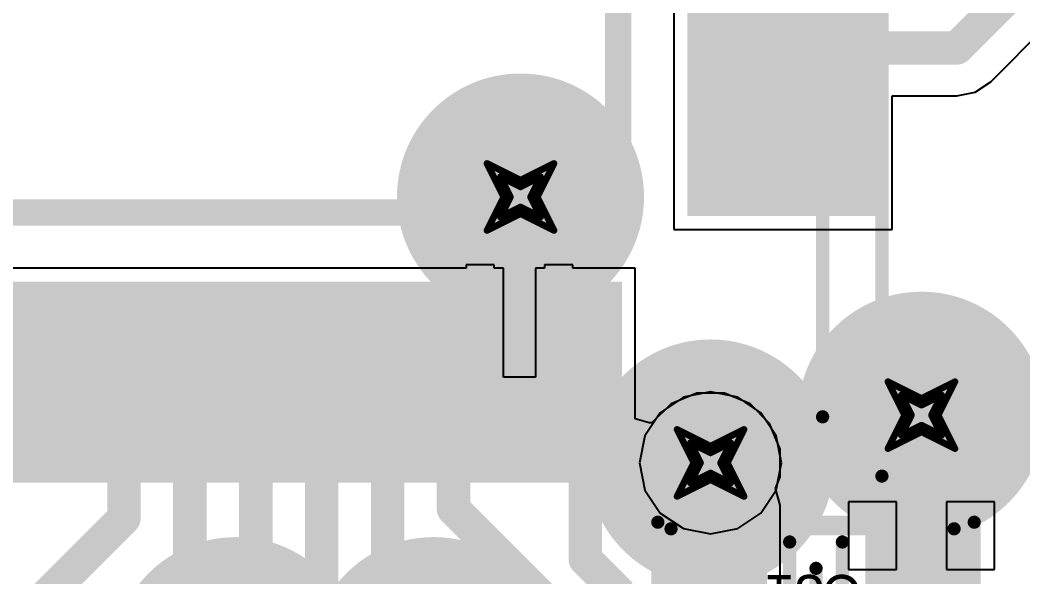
# Model space of a CAD drawing. Header units: millimetres. Extents: x -0.2 to 11.1, y -5.4 to 4.7.
# Drawn here: x 1.9158 to 2.2153, y 1.2376 to 1.404 of the extents above; entities that cross this region are included whole.
import ezdxf

# ---------------------------------------------------------------- set-up
doc = ezdxf.new("R2010")
doc.units = ezdxf.units.MM
doc.header["$MEASUREMENT"] = 0
for name, color, linetype in [('BottomLayer', 5, 'Continuous'), ('DrillDrawing', 1, 'Continuous'), ('InternalPlane1', 76, 'Continuous'), ('InternalPlane2', 16, 'Continuous'), ('Mechanical1', 6, 'Continuous'), ('Mechanical3', 76, 'Continuous'), ('Mechanical5', 56, 'Continuous'), ('TopLayer', 1, 'Continuous'), ('TopOverlay', 2, 'Continuous'), ('TopPaste', 8, 'Continuous'), ('TopSolder', 216, 'Continuous'), ('ViaHoleLayer', 16, 'Continuous')]:
    doc.layers.add(name, color=color, linetype=linetype)

# ---------------------------------------------------------------- blocks, each defined once
blk = doc.blocks.new('LQFP_48_10')
at = {"layer": 'TopLayer'}
for points in [[(0.0748031, 0.14370085), (0.0629921, 0.14370085), (0.0629921, 0.19094495), (0.0748031, 0.19094495)], [(0.0944882, 0.14370085), (0.0826772, 0.14370085), (0.0826772, 0.19094495), (0.0944882, 0.19094495)], [(0.1141732, 0.14370085), (0.1023622, 0.14370085), (0.1023622, 0.19094495), (0.1141732, 0.19094495)], [(0.14370085, 0.1023622), (0.14370085, 0.1141732), (0.19094495, 0.1141732), (0.19094495, 0.1023622)], [(0.14370085, 0.0826772), (0.14370085, 0.0944882), (0.19094495, 0.0944882), (0.19094495, 0.0826772)], [(0.14370085, 0.0629922), (0.14370085, 0.0748032), (0.19094495, 0.0748032), (0.19094495, 0.0629922)], [(0.14370085, 0.04330709999999999), (0.14370085, 0.0551181), (0.19094495, 0.0551181), (0.19094495, 0.04330710000000001)], [(0.14370085, 0.02362209999999999), (0.14370085, 0.0354331), (0.19094495, 0.03543310000000001), (0.19094495, 0.02362210000000001)], [(0.14370085, 0.003936999999999996), (0.14370085, 0.01574799999999999), (0.19094495, 0.01574800000000001), (0.19094495, 0.003937000000000005)], [(0.14370085, -0.01574800000000001), (0.14370085, -0.003937000000000005), (0.19094495, -0.003936999999999996), (0.19094495, -0.01574799999999999)], [(0.14370085, -0.03543300000000001), (0.14370085, -0.023622), (0.19094495, -0.02362199999999999), (0.19094495, -0.03543299999999999)], [(0.14370085, -0.0551181), (0.14370085, -0.04330710000000001), (0.19094495, -0.04330709999999999), (0.19094495, -0.0551181)]]:
    blk.add_hatch(color=1, dxfattribs=at).paths.add_polyline_path(points)
at = {"layer": 'TopPaste'}
for points in [[(0.0798031, 0.13870085), (0.0579921, 0.13870085), (0.0579921, 0.19594495), (0.0798031, 0.19594495)], [(0.0994882, 0.13870085), (0.0776772, 0.13870085), (0.0776772, 0.19594495), (0.0994882, 0.19594495)], [(0.1191732, 0.13870085), (0.0973622, 0.13870085), (0.0973622, 0.19594495), (0.1191732, 0.19594495)], [(0.13870085, 0.0973622), (0.13870085, 0.1191732), (0.19594495, 0.1191732), (0.19594495, 0.0973622)], [(0.13870085, 0.0776772), (0.13870085, 0.0994882), (0.19594495, 0.0994882), (0.19594495, 0.0776772)], [(0.13870085, 0.0579922), (0.13870085, 0.0798032), (0.19594495, 0.0798032), (0.19594495, 0.0579922)], [(0.13870085, 0.0383071), (0.13870085, 0.0601181), (0.19594495, 0.0601181), (0.19594495, 0.0383071)], [(0.13870085, 0.0186221), (0.13870085, 0.04043309999999999), (0.19594495, 0.04043310000000001), (0.19594495, 0.01862210000000001)], [(0.13870085, -0.001063000000000006), (0.13870085, 0.020748), (0.19594495, 0.02074800000000001), (0.19594495, -0.001062999999999994)], [(0.13870085, -0.02074800000000001), (0.13870085, 0.001062999999999994), (0.19594495, 0.001063000000000006), (0.19594495, -0.020748)], [(0.13870085, -0.040433), (0.13870085, -0.01862200000000001), (0.19594495, -0.01862199999999999), (0.19594495, -0.040433)], [(0.13870085, -0.0601181), (0.13870085, -0.0383071), (0.19594495, -0.0383071), (0.19594495, -0.0601181)], [(0.13870085, -0.0798031), (0.13870085, -0.0579921), (0.19594495, -0.0579921), (0.19594495, -0.0798031)]]:
    blk.add_hatch(color=8, dxfattribs=at).paths.add_polyline_path(points)
at = {"layer": 'TopSolder'}
for points in [[(0.0767716, 0.14173235), (0.0610236, 0.14173235), (0.0610236, 0.19291345), (0.0767716, 0.19291345)], [(0.0964567, 0.14173235), (0.0807087, 0.14173235), (0.0807087, 0.19291345), (0.0964567, 0.19291345)], [(0.1161417, 0.14173235), (0.1003937, 0.14173235), (0.1003937, 0.19291345), (0.1161417, 0.19291345)], [(0.14173235, 0.1003937), (0.14173235, 0.1161417), (0.19291345, 0.1161417), (0.19291345, 0.1003937)], [(0.14173235, 0.0807087), (0.14173235, 0.0964567), (0.19291345, 0.0964567), (0.19291345, 0.0807087)], [(0.14173235, 0.0610237), (0.14173235, 0.0767717), (0.19291345, 0.0767717), (0.19291345, 0.0610237)], [(0.14173235, 0.0413386), (0.14173235, 0.0570866), (0.19291345, 0.0570866), (0.19291345, 0.0413386)], [(0.14173235, 0.0216536), (0.14173235, 0.03740159999999999), (0.19291345, 0.03740160000000001), (0.19291345, 0.02165360000000001)], [(0.14173235, 0.001968499999999995), (0.14173235, 0.01771649999999999), (0.19291345, 0.01771650000000001), (0.19291345, 0.001968500000000005)], [(0.14173235, -0.01771650000000001), (0.14173235, -0.001968500000000005), (0.19291345, -0.001968499999999995), (0.19291345, -0.01771649999999999)], [(0.14173235, -0.0374015), (0.14173235, -0.02165350000000001), (0.19291345, -0.0216535), (0.19291345, -0.0374015)], [(0.14173235, -0.0570866), (0.14173235, -0.0413386), (0.19291345, -0.0413386), (0.19291345, -0.0570866)]]:
    blk.add_hatch(color=216, dxfattribs=at).paths.add_polyline_path(points)
at = {"layer": 'Mechanical1', "const_width": 0.003937}
for points in [[(0.1791339, 0.1791339), (-0.1751969, 0.1791339)], [(0.1791339, -0.1751969), (0.1791339, 0.1791339)]]:
    blk.add_lwpolyline(points, dxfattribs=at)
at = {"layer": 'Mechanical1', "const_width": 0.0019685}
blk.add_lwpolyline([(0.1781497, 0.1791339, 1), (0.1801181, 0.1791339, 1)], format="xyb", close=True, dxfattribs=at)
blk.add_lwpolyline([(0.1781497, 0.1791339, 1), (0.1801181, 0.1791339, 1)], format="xyb", close=True, dxfattribs=at)
at = {"layer": 'Mechanical3', "const_width": 0.003937}
for points in [[(0.1968504, 0.1968504), (-0.1968504, 0.1968504)], [(0.1968504, -0.1968504), (0.1968504, 0.1968504)]]:
    blk.add_lwpolyline(points, dxfattribs=at)
at = {"layer": 'Mechanical3', "const_width": 0.0019685}
blk.add_lwpolyline([(0.1958662, 0.1968504, 1), (0.1978346, 0.1968504, 1)], format="xyb", close=True, dxfattribs=at)
blk.add_lwpolyline([(0.1958662, 0.1968504, 1), (0.1978346, 0.1968504, 1)], format="xyb", close=True, dxfattribs=at)
at = {"layer": 'Mechanical5', "const_width": 0.003937}
for points in [[(0.1968504, 0.1968504), (-0.1968504, 0.1968504)], [(0.1968504, -0.1968504), (0.1968504, 0.1968504)]]:
    blk.add_lwpolyline(points, dxfattribs=at)
at = {"layer": 'Mechanical5', "const_width": 0.0019685}
blk.add_lwpolyline([(0.1958662, 0.1968504, 1), (0.1978346, 0.1968504, 1)], format="xyb", close=True, dxfattribs=at)
blk.add_lwpolyline([(0.1958662, 0.1968504, 1), (0.1978346, 0.1968504, 1)], format="xyb", close=True, dxfattribs=at)
at = {"layer": 'TopOverlay', "const_width": 0.007874}
for points in [[(0.1181102, 0.1181102), (-0.1181102, 0.1181102)], [(0.1181102, -0.1181102), (0.1181102, 0.1181102)]]:
    blk.add_lwpolyline(points, dxfattribs=at)
at = {"layer": 'TopOverlay', "const_width": 0.003937}
blk.add_lwpolyline([(0.1161417, 0.1181102, 1), (0.1200787, 0.1181102, 1)], format="xyb", close=True, dxfattribs=at)
blk.add_lwpolyline([(0.1161417, 0.1181102, 1), (0.1200787, 0.1181102, 1)], format="xyb", close=True, dxfattribs=at)
blk = doc.blocks.new('C0603_CER_97')
at = {"layer": 'TopLayer'}
for points in [[(-0.0196889, -0.01771655), (-0.0433109, -0.01771655), (-0.0433109, 0.01771655), (-0.0196889, 0.01771655)], [(0.0196891, 0.01771655), (0.0433111, 0.01771655), (0.0433111, -0.01771655), (0.0196891, -0.01771655)]]:
    blk.add_hatch(color=1, dxfattribs=at).paths.add_polyline_path(points)
at = {"layer": 'TopPaste'}
for points in [[(-0.0146889, -0.02271655), (-0.0483109, -0.02271655), (-0.0483109, 0.02271655), (-0.0146889, 0.02271655)], [(0.0146891, 0.02271655), (0.0483111, 0.02271655), (0.0483111, -0.02271655), (0.0146891, -0.02271655)]]:
    blk.add_hatch(color=8, dxfattribs=at).paths.add_polyline_path(points)
at = {"layer": 'TopSolder'}
for points in [[(-0.0177204, -0.01968505), (-0.0452794, -0.01968505), (-0.0452794, 0.01968505), (-0.0177204, 0.01968505)], [(0.0177206, 0.01968505), (0.0452796, 0.01968505), (0.0452796, -0.01968505), (0.0177206, -0.01968505)]]:
    blk.add_hatch(color=216, dxfattribs=at).paths.add_polyline_path(points)
at = {"layer": 'Mechanical1', "const_width": 0.003937}
for points in [[(0.0433071, 0.0188754), (-0.0412416, 0.0188754)], [(-0.0412416, 0.0188754), (-0.0412416, -0.019685)], [(0.0433071, 0.0188754), (0.0433071, -0.019685)], [(0.0433071, -0.019685), (-0.0412416, -0.019685)]]:
    blk.add_lwpolyline(points, dxfattribs=at)
at = {"layer": 'Mechanical1', "const_width": 0.0019685}
for points in [[(-0.0422258, 0.0188754, 1), (-0.0402574, 0.0188754, 1)], [(-0.0422258, 0.0188754, 1), (-0.0402574, 0.0188754, 1)], [(0.0423229, 0.0188754, 1), (0.0442913, 0.0188754, 1)], [(0.0423229, 0.0188754, 1), (0.0442913, 0.0188754, 1)], [(-0.0422258, -0.019685, 1), (-0.0402574, -0.019685, 1)], [(-0.0422258, -0.019685, 1), (-0.0402574, -0.019685, 1)], [(0.0423229, -0.019685, 1), (0.0442913, -0.019685, 1)], [(0.0423229, -0.019685, 1), (0.0442913, -0.019685, 1)]]:
    blk.add_lwpolyline(points, format="xyb", close=True, dxfattribs=at)
at = {"layer": 'Mechanical3', "const_width": 0.003937}
for points in [[(-0.0472441, 0.0216535), (-0.0472441, -0.0216535)], [(0.0472441, 0.0216535), (-0.0472441, 0.0216535)], [(0.0472441, 0.0216535), (0.0472441, -0.0216535)], [(0, 0.007874), (0, -0.007874)], [(0.007874, 0), (-0.007874, 0)], [(0.0472441, -0.0216535), (-0.0472441, -0.0216535)]]:
    blk.add_lwpolyline(points, dxfattribs=at)
at = {"layer": 'Mechanical3', "const_width": 0.0019685}
for points in [[(-0.0482283, 0.0216535, 1), (-0.0462599, 0.0216535, 1)], [(-0.0482283, 0.0216535, 1), (-0.0462599, 0.0216535, 1)], [(0.0462599, 0.0216535, 1), (0.0482283, 0.0216535, 1)], [(0.0462599, 0.0216535, 1), (0.0482283, 0.0216535, 1)], [(-0.0009842, 0.007874, 1), (0.0009842, 0.007874, 1)], [(-0.0088582, 0, 1), (-0.0068898, 0, 1)], [(0.0068898, 0, 1), (0.0088582, 0, 1)], [(-0.0009842, -0.007874, 1), (0.0009842, -0.007874, 1)], [(-0.0482283, -0.0216535, 1), (-0.0462599, -0.0216535, 1)], [(-0.0482283, -0.0216535, 1), (-0.0462599, -0.0216535, 1)], [(0.0462599, -0.0216535, 1), (0.0482283, -0.0216535, 1)], [(0.0462599, -0.0216535, 1), (0.0482283, -0.0216535, 1)]]:
    blk.add_lwpolyline(points, format="xyb", close=True, dxfattribs=at)
at = {"layer": 'Mechanical5', "const_width": 0.003937}
for points in [[(-0.0472441, 0.0216535), (-0.0472441, -0.0216535)], [(0.0472441, 0.0216535), (-0.0472441, 0.0216535)], [(0.0472441, 0.0216535), (0.0472441, -0.0216535)], [(0.0472441, -0.0216535), (-0.0472441, -0.0216535)]]:
    blk.add_lwpolyline(points, dxfattribs=at)
at = {"layer": 'Mechanical5', "const_width": 0.0019685}
for points in [[(-0.0482283, 0.0216535, 1), (-0.0462599, 0.0216535, 1)], [(-0.0482283, 0.0216535, 1), (-0.0462599, 0.0216535, 1)], [(0.0462599, 0.0216535, 1), (0.0482283, 0.0216535, 1)], [(0.0462599, 0.0216535, 1), (0.0482283, 0.0216535, 1)], [(-0.0482283, -0.0216535, 1), (-0.0462599, -0.0216535, 1)], [(-0.0482283, -0.0216535, 1), (-0.0462599, -0.0216535, 1)], [(0.0462599, -0.0216535, 1), (0.0482283, -0.0216535, 1)], [(0.0462599, -0.0216535, 1), (0.0482283, -0.0216535, 1)]]:
    blk.add_lwpolyline(points, format="xyb", close=True, dxfattribs=at)
at = {"layer": 'TopOverlay', "const_width": 0.003937}
for points in [[(-0.007874, 0.015748), (-0.007874, -0.015748)], [(0.007874, 0.015748), (0.007874, -0.015748)]]:
    blk.add_lwpolyline(points, dxfattribs=at)
at = {"layer": 'TopOverlay', "const_width": 0.0019685}
for points in [[(-0.0088582, 0.015748, 1), (-0.0068898, 0.015748, 1)], [(0.0068898, 0.015748, 1), (0.0088582, 0.015748, 1)], [(-0.0088582, -0.015748, 1), (-0.0068898, -0.015748, 1)], [(0.0068898, -0.015748, 1), (0.0088582, -0.015748, 1)]]:
    blk.add_lwpolyline(points, format="xyb", close=True, dxfattribs=at)
at = {"layer": 'Mechanical5'}
blk.add_text('C31', height=0.011811, dxfattribs=at).set_placement((-0.0137754, -0.0059033))

msp = doc.modelspace()

# ---------------------------------------------------------------- hatches: boundary and pattern name
at = {"layer": 'BottomLayer'}
h = msp.add_hatch(color=5, dxfattribs=at)
edge = h.paths.add_edge_path()
edge.add_arc((2.065278, 1.351135), 0.011811, 0, 360)
h = msp.add_hatch(color=5, dxfattribs=at)
edge = h.paths.add_edge_path()
edge.add_arc((2.1850394, 1.2859279), 0.011811, 0, 360)
h = msp.add_hatch(color=5, dxfattribs=at)
edge = h.paths.add_edge_path()
edge.add_arc((2.1220472, 1.2716535), 0.011811, 0, 360)
at = {"layer": 'InternalPlane1'}
h = msp.add_hatch(color=76, dxfattribs=at)
edge = h.paths.add_edge_path()
edge.add_arc((2.1220472, 1.2716535), 0.0368897, 0, 360)
h = msp.add_hatch(color=76, dxfattribs=at)
edge = h.paths.add_edge_path()
edge.add_arc((1.980315, 1.2125984), 0.0368897, 0, 360)
h = msp.add_hatch(color=76, dxfattribs=at)
edge = h.paths.add_edge_path()
edge.add_arc((2.0393701, 1.2125984), 0.0368897, 0, 360)
at = {"layer": 'InternalPlane2'}
h = msp.add_hatch(color=16, dxfattribs=at)
edge = h.paths.add_edge_path()
edge.add_arc((2.065278, 1.351135), 0.0368897, 0, 360)
h = msp.add_hatch(color=16, dxfattribs=at)
edge = h.paths.add_edge_path()
edge.add_arc((2.1850394, 1.2859279), 0.0368897, 0, 360)
h = msp.add_hatch(color=16, dxfattribs=at)
edge = h.paths.add_edge_path()
edge.add_arc((1.980315, 1.2125984), 0.0368897, 0, 360)
h = msp.add_hatch(color=16, dxfattribs=at)
edge = h.paths.add_edge_path()
edge.add_arc((2.0393701, 1.2125984), 0.0368897, 0, 360)
at = {"layer": 'TopLayer'}
h = msp.add_hatch(color=1, dxfattribs=at)
edge = h.paths.add_edge_path()
edge.add_arc((2.065278, 1.351135), 0.011811, 0, 360)
h = msp.add_hatch(color=1, dxfattribs=at)
edge = h.paths.add_edge_path()
edge.add_arc((2.1850394, 1.2859279), 0.011811, 0, 360)
h = msp.add_hatch(color=1, dxfattribs=at)
edge = h.paths.add_edge_path()
edge.add_arc((2.1220472, 1.2716535), 0.011811, 0, 360)
at = {"layer": 'ViaHoleLayer'}
h = msp.add_hatch(color=16, dxfattribs=at)
edge = h.paths.add_edge_path()
edge.add_arc((2.065278, 1.351135), 0.0068897, 0, 360)
h = msp.add_hatch(color=16, dxfattribs=at)
edge = h.paths.add_edge_path()
edge.add_arc((2.1850394, 1.2859279), 0.0068897, 0, 360)
h = msp.add_hatch(color=16, dxfattribs=at)
edge = h.paths.add_edge_path()
edge.add_arc((2.1220472, 1.2716535), 0.0068897, 0, 360)

# ---------------------------------------------------------------- linework, layer by layer
at = {"layer": 'BottomLayer'}
for p, q in [((2.1139272, 1.291257), (2.1070433, 1.2866574)), ((2.1220472, 1.2928722), (2.1139272, 1.291257)), ((2.1301672, 1.291257), (2.1220472, 1.2928722)), ((2.1370511, 1.2866574), (2.1301672, 1.291257)), ((2.1070433, 1.2866574), (2.1024437, 1.2797735)), ((2.1416507, 1.2797735), (2.1370511, 1.2866574)), ((2.1024437, 1.2797735), (2.1008285, 1.2716535)), ((2.1432659, 1.2716535), (2.1416507, 1.2797735)), ((2.1008285, 1.2716535), (2.1024437, 1.2635335)), ((2.1416507, 1.2635335), (2.1432659, 1.2716535)), ((2.1024437, 1.2635335), (2.1070433, 1.2566496)), ((2.1370511, 1.2566496), (2.1416507, 1.2635335)), ((2.1070433, 1.2566496), (2.1139272, 1.25205)), ((2.1301672, 1.25205), (2.1370511, 1.2566496)), ((2.1139272, 1.25205), (2.1220472, 1.2504348)), ((2.1220472, 1.2504348), (2.1301672, 1.25205))]:
    msp.add_line(p, q, dxfattribs=at)
at = {"layer": 'DrillDrawing', "const_width": 0.002}
for points in [[(2.055278, 1.361135), (2.065278, 1.356135)], [(2.055278, 1.361135), (2.060278, 1.351135)], [(2.065278, 1.356135), (2.075278, 1.361135)], [(2.070278, 1.351135), (2.075278, 1.361135)], [(2.059278, 1.357135), (2.065278, 1.354135)], [(2.059278, 1.357135), (2.062278, 1.351135)], [(2.065278, 1.354135), (2.071278, 1.357135)], [(2.068278, 1.351135), (2.071278, 1.357135)], [(2.055278, 1.341135), (2.060278, 1.351135)], [(2.059278, 1.345135), (2.062278, 1.351135)], [(2.068278, 1.351135), (2.071278, 1.345135)], [(2.070278, 1.351135), (2.075278, 1.341135)], [(2.059278, 1.345135), (2.065278, 1.348135)], [(2.065278, 1.348135), (2.071278, 1.345135)], [(2.055278, 1.341135), (2.065278, 1.346135)], [(2.065278, 1.346135), (2.075278, 1.341135)], [(2.1750394, 1.2959279), (2.1850394, 1.2909279)], [(2.1750394, 1.2959279), (2.1800394, 1.2859279)], [(2.1850394, 1.2909279), (2.1950394, 1.2959279)], [(2.1900394, 1.2859279), (2.1950394, 1.2959279)], [(2.1790394, 1.2919279), (2.1850394, 1.2889279)], [(2.1790394, 1.2919279), (2.1820394, 1.2859279)], [(2.1850394, 1.2889279), (2.1910394, 1.2919279)], [(2.1880394, 1.2859279), (2.1910394, 1.2919279)], [(2.1750394, 1.2759279), (2.1800394, 1.2859279)], [(2.1790394, 1.2799279), (2.1820394, 1.2859279)], [(2.1880394, 1.2859279), (2.1910394, 1.2799279)], [(2.1900394, 1.2859279), (2.1950394, 1.2759279)], [(2.1120472, 1.2816535), (2.1220472, 1.2766535)], [(2.1120472, 1.2816535), (2.1170472, 1.2716535)], [(2.1220472, 1.2766535), (2.1320472, 1.2816535)], [(2.1270472, 1.2716535), (2.1320472, 1.2816535)], [(2.1790394, 1.2799279), (2.1850394, 1.2829279)], [(2.1850394, 1.2829279), (2.1910394, 1.2799279)], [(2.1750394, 1.2759279), (2.1850394, 1.2809279)], [(2.1850394, 1.2809279), (2.1950394, 1.2759279)], [(2.1160472, 1.2776535), (2.1220472, 1.2746535)], [(2.1160472, 1.2776535), (2.1190472, 1.2716535)], [(2.1220472, 1.2746535), (2.1280472, 1.2776535)], [(2.1250472, 1.2716535), (2.1280472, 1.2776535)], [(2.1120472, 1.2616535), (2.1170472, 1.2716535)], [(2.1160472, 1.2656535), (2.1190472, 1.2716535)], [(2.1250472, 1.2716535), (2.1280472, 1.2656535)], [(2.1270472, 1.2716535), (2.1320472, 1.2616535)], [(2.1120472, 1.2616535), (2.1220472, 1.2666535)], [(2.1160472, 1.2656535), (2.1220472, 1.2686535)], [(2.1220472, 1.2686535), (2.1280472, 1.2656535)], [(2.1220472, 1.2666535), (2.1320472, 1.2616535)]]:
    msp.add_lwpolyline(points, dxfattribs=at)
at = {"layer": 'DrillDrawing', "const_width": 0.001}
for points in [[(2.054778, 1.361135, 1), (2.055778, 1.361135, 1)], [(2.054778, 1.361135, 1), (2.055778, 1.361135, 1)], [(2.074778, 1.361135, 1), (2.075778, 1.361135, 1)], [(2.074778, 1.361135, 1), (2.075778, 1.361135, 1)], [(2.058778, 1.357135, 1), (2.059778, 1.357135, 1)], [(2.058778, 1.357135, 1), (2.059778, 1.357135, 1)], [(2.064778, 1.356135, 1), (2.065778, 1.356135, 1)], [(2.064778, 1.356135, 1), (2.065778, 1.356135, 1)], [(2.070778, 1.357135, 1), (2.071778, 1.357135, 1)], [(2.070778, 1.357135, 1), (2.071778, 1.357135, 1)], [(2.064778, 1.354135, 1), (2.065778, 1.354135, 1)], [(2.064778, 1.354135, 1), (2.065778, 1.354135, 1)], [(2.059778, 1.351135, 1), (2.060778, 1.351135, 1)], [(2.059778, 1.351135, 1), (2.060778, 1.351135, 1)], [(2.061778, 1.351135, 1), (2.062778, 1.351135, 1)], [(2.061778, 1.351135, 1), (2.062778, 1.351135, 1)], [(2.067778, 1.351135, 1), (2.068778, 1.351135, 1)], [(2.067778, 1.351135, 1), (2.068778, 1.351135, 1)], [(2.069778, 1.351135, 1), (2.070778, 1.351135, 1)], [(2.069778, 1.351135, 1), (2.070778, 1.351135, 1)], [(2.064778, 1.348135, 1), (2.065778, 1.348135, 1)], [(2.064778, 1.348135, 1), (2.065778, 1.348135, 1)], [(2.058778, 1.345135, 1), (2.059778, 1.345135, 1)], [(2.058778, 1.345135, 1), (2.059778, 1.345135, 1)], [(2.064778, 1.346135, 1), (2.065778, 1.346135, 1)], [(2.064778, 1.346135, 1), (2.065778, 1.346135, 1)], [(2.070778, 1.345135, 1), (2.071778, 1.345135, 1)], [(2.070778, 1.345135, 1), (2.071778, 1.345135, 1)], [(2.054778, 1.341135, 1), (2.055778, 1.341135, 1)], [(2.054778, 1.341135, 1), (2.055778, 1.341135, 1)], [(2.074778, 1.341135, 1), (2.075778, 1.341135, 1)], [(2.074778, 1.341135, 1), (2.075778, 1.341135, 1)], [(2.1745394, 1.2959279, 1), (2.1755394, 1.2959279, 1)], [(2.1745394, 1.2959279, 1), (2.1755394, 1.2959279, 1)], [(2.1945394, 1.2959279, 1), (2.1955394, 1.2959279, 1)], [(2.1945394, 1.2959279, 1), (2.1955394, 1.2959279, 1)], [(2.1785394, 1.2919279, 1), (2.1795394, 1.2919279, 1)], [(2.1785394, 1.2919279, 1), (2.1795394, 1.2919279, 1)], [(2.1845394, 1.2909279, 1), (2.1855394, 1.2909279, 1)], [(2.1845394, 1.2909279, 1), (2.1855394, 1.2909279, 1)], [(2.1905394, 1.2919279, 1), (2.1915394, 1.2919279, 1)], [(2.1905394, 1.2919279, 1), (2.1915394, 1.2919279, 1)], [(2.1845394, 1.2889279, 1), (2.1855394, 1.2889279, 1)], [(2.1845394, 1.2889279, 1), (2.1855394, 1.2889279, 1)], [(2.1795394, 1.2859279, 1), (2.1805394, 1.2859279, 1)], [(2.1795394, 1.2859279, 1), (2.1805394, 1.2859279, 1)], [(2.1815394, 1.2859279, 1), (2.1825394, 1.2859279, 1)], [(2.1815394, 1.2859279, 1), (2.1825394, 1.2859279, 1)], [(2.1875394, 1.2859279, 1), (2.1885394, 1.2859279, 1)], [(2.1875394, 1.2859279, 1), (2.1885394, 1.2859279, 1)], [(2.1895394, 1.2859279, 1), (2.1905394, 1.2859279, 1)], [(2.1895394, 1.2859279, 1), (2.1905394, 1.2859279, 1)], [(2.1115472, 1.2816535, 1), (2.1125472, 1.2816535, 1)], [(2.1115472, 1.2816535, 1), (2.1125472, 1.2816535, 1)], [(2.1315472, 1.2816535, 1), (2.1325472, 1.2816535, 1)], [(2.1315472, 1.2816535, 1), (2.1325472, 1.2816535, 1)], [(2.1845394, 1.2829279, 1), (2.1855394, 1.2829279, 1)], [(2.1845394, 1.2829279, 1), (2.1855394, 1.2829279, 1)], [(2.1785394, 1.2799279, 1), (2.1795394, 1.2799279, 1)], [(2.1785394, 1.2799279, 1), (2.1795394, 1.2799279, 1)], [(2.1845394, 1.2809279, 1), (2.1855394, 1.2809279, 1)], [(2.1845394, 1.2809279, 1), (2.1855394, 1.2809279, 1)], [(2.1905394, 1.2799279, 1), (2.1915394, 1.2799279, 1)], [(2.1905394, 1.2799279, 1), (2.1915394, 1.2799279, 1)], [(2.1155472, 1.2776535, 1), (2.1165472, 1.2776535, 1)], [(2.1155472, 1.2776535, 1), (2.1165472, 1.2776535, 1)], [(2.1215472, 1.2766535, 1), (2.1225472, 1.2766535, 1)], [(2.1215472, 1.2766535, 1), (2.1225472, 1.2766535, 1)], [(2.1275472, 1.2776535, 1), (2.1285472, 1.2776535, 1)], [(2.1275472, 1.2776535, 1), (2.1285472, 1.2776535, 1)], [(2.1745394, 1.2759279, 1), (2.1755394, 1.2759279, 1)], [(2.1745394, 1.2759279, 1), (2.1755394, 1.2759279, 1)], [(2.1945394, 1.2759279, 1), (2.1955394, 1.2759279, 1)], [(2.1945394, 1.2759279, 1), (2.1955394, 1.2759279, 1)], [(2.1215472, 1.2746535, 1), (2.1225472, 1.2746535, 1)], [(2.1215472, 1.2746535, 1), (2.1225472, 1.2746535, 1)], [(2.1165472, 1.2716535, 1), (2.1175472, 1.2716535, 1)], [(2.1165472, 1.2716535, 1), (2.1175472, 1.2716535, 1)], [(2.1185472, 1.2716535, 1), (2.1195472, 1.2716535, 1)], [(2.1185472, 1.2716535, 1), (2.1195472, 1.2716535, 1)], [(2.1245472, 1.2716535, 1), (2.1255472, 1.2716535, 1)], [(2.1245472, 1.2716535, 1), (2.1255472, 1.2716535, 1)], [(2.1265472, 1.2716535, 1), (2.1275472, 1.2716535, 1)], [(2.1265472, 1.2716535, 1), (2.1275472, 1.2716535, 1)], [(2.1215472, 1.2686535, 1), (2.1225472, 1.2686535, 1)], [(2.1215472, 1.2686535, 1), (2.1225472, 1.2686535, 1)], [(2.1215472, 1.2666535, 1), (2.1225472, 1.2666535, 1)], [(2.1215472, 1.2666535, 1), (2.1225472, 1.2666535, 1)], [(2.1155472, 1.2656535, 1), (2.1165472, 1.2656535, 1)], [(2.1155472, 1.2656535, 1), (2.1165472, 1.2656535, 1)], [(2.1275472, 1.2656535, 1), (2.1285472, 1.2656535, 1)], [(2.1275472, 1.2656535, 1), (2.1285472, 1.2656535, 1)], [(2.1115472, 1.2616535, 1), (2.1125472, 1.2616535, 1)], [(2.1115472, 1.2616535, 1), (2.1125472, 1.2616535, 1)], [(2.1315472, 1.2616535, 1), (2.1325472, 1.2616535, 1)], [(2.1315472, 1.2616535, 1), (2.1325472, 1.2616535, 1)]]:
    msp.add_lwpolyline(points, format="xyb", close=True, dxfattribs=at)
at = {"layer": 'InternalPlane1', "const_width": 0.01}
for points in [[(2.0560812, 1.3764031, -0.176326980708465), (2.0744748, 1.3764031)], [(2.0400099, 1.3419382, -0.176326980708465), (2.0400099, 1.3603318)], [(2.0905461, 1.3603318, -0.1763269807084648), (2.0905461, 1.3419382)], [(2.0744748, 1.3258669, -0.176326980708465), (2.0560812, 1.3258669)], [(2.1758426, 1.311196, -0.176326980708465), (2.1942362, 1.311196)], [(2.1597713, 1.2767311, -0.176326980708465), (2.1597713, 1.2951247)], [(2.2103075, 1.2951247, -0.1763269807084648), (2.2103075, 1.2767311)], [(2.1942362, 1.2606598, -0.176326980708465), (2.1758426, 1.2606598)]]:
    msp.add_lwpolyline(points, format="xyb", dxfattribs=at)
at = {"layer": 'InternalPlane1', "const_width": 0.005}
for points in [[(2.0535812, 1.3764031, 1), (2.0585812, 1.3764031, 1)], [(2.0719748, 1.3764031, 1), (2.0769748, 1.3764031, 1)], [(2.0375099, 1.3603318, 1), (2.0425099, 1.3603318, 1)], [(2.0880461, 1.3603318, 1), (2.0930461, 1.3603318, 1)], [(2.0375099, 1.3419382, 1), (2.0425099, 1.3419382, 1)], [(2.0880461, 1.3419382, 1), (2.0930461, 1.3419382, 1)], [(2.0535812, 1.3258669, 1), (2.0585812, 1.3258669, 1)], [(2.0719748, 1.3258669, 1), (2.0769748, 1.3258669, 1)], [(2.1733426, 1.311196, 1), (2.1783426, 1.311196, 1)], [(2.1917362, 1.311196, 1), (2.1967362, 1.311196, 1)], [(2.1572713, 1.2951247, 1), (2.1622713, 1.2951247, 1)], [(2.2078075, 1.2951247, 1), (2.2128075, 1.2951247, 1)], [(2.1572713, 1.2767311, 1), (2.1622713, 1.2767311, 1)], [(2.2078075, 1.2767311, 1), (2.2128075, 1.2767311, 1)], [(2.1733426, 1.2606598, 1), (2.1783426, 1.2606598, 1)], [(2.1917362, 1.2606598, 1), (2.1967362, 1.2606598, 1)]]:
    msp.add_lwpolyline(points, format="xyb", close=True, dxfattribs=at)
at = {"layer": 'InternalPlane2', "const_width": 0.01}
for points in [[(2.1128504, 1.2969216, -0.176326980708465), (2.131244, 1.2969216)], [(2.0967791, 1.2624567, -0.176326980708465), (2.0967791, 1.2808503)], [(2.1473153, 1.2808503, -0.1763269807084648), (2.1473153, 1.2624567)], [(2.131244, 1.2463854, -0.176326980708465), (2.1128504, 1.2463854)]]:
    msp.add_lwpolyline(points, format="xyb", dxfattribs=at)
at = {"layer": 'InternalPlane2', "const_width": 0.005}
for points in [[(2.1103504, 1.2969216, 1), (2.1153504, 1.2969216, 1)], [(2.128744, 1.2969216, 1), (2.133744, 1.2969216, 1)], [(2.0942791, 1.2808503, 1), (2.0992791, 1.2808503, 1)], [(2.1448153, 1.2808503, 1), (2.1498153, 1.2808503, 1)], [(2.0942791, 1.2624567, 1), (2.0992791, 1.2624567, 1)], [(2.1448153, 1.2624567, 1), (2.1498153, 1.2624567, 1)], [(2.1103504, 1.2463854, 1), (2.1153504, 1.2463854, 1)], [(2.128744, 1.2463854, 1), (2.133744, 1.2463854, 1)]]:
    msp.add_lwpolyline(points, format="xyb", close=True, dxfattribs=at)
at = {"layer": 'TopLayer'}
for p, q in [((2.1110789, 1.4201339), (2.1110789, 1.3807638)), ((2.2057197, 1.3855758), (2.2222167, 1.4020728)), ((2.2010887, 1.3824816), (2.2057197, 1.3855758)), ((2.1763229, 1.3413937), (2.1763229, 1.381395)), ((2.1763229, 1.381395), (2.1956257, 1.381395)), ((2.1956257, 1.381395), (2.1956262, 1.3813949)), ((2.1956262, 1.3813949), (2.2010887, 1.3824816)), ((2.1110789, 1.3807638), (2.1110789, 1.3413937)), ((2.1110789, 1.3413937), (2.1763229, 1.3413937)), ((2.0574607, 1.330866), (2.0490552, 1.330866)), ((2.0490552, 1.330866), (2.0490552, 1.329866)), ((2.0574607, 1.329868), (2.0574607, 1.330866)), ((2.0808662, 1.330866), (2.0724607, 1.330866)), ((2.0724607, 1.330866), (2.0724607, 1.329868)), ((2.0808662, 1.329866), (2.0808662, 1.330866)), ((2.0490552, 1.329866), (1.8532048, 1.329866)), ((2.0601832, 1.329868), (2.0574607, 1.329868)), ((2.0601832, 1.297244), (2.0601832, 1.329868)), ((2.0724607, 1.329868), (2.0697382, 1.329868)), ((2.0697382, 1.329868), (2.0697382, 1.297244)), ((2.0995512, 1.329866), (2.0808662, 1.329866)), ((2.0995512, 1.2847908), (2.0995512, 1.329866)), ((2.0697382, 1.297244), (2.0601832, 1.297244)), ((2.1179076, 1.2924645), (2.1102587, 1.2892962)), ((2.1261868, 1.2924645), (2.1179076, 1.2924645)), ((2.1338357, 1.2892962), (2.1261868, 1.2924645)), ((2.1102587, 1.2892962), (2.1045512, 1.2835887)), ((2.1396899, 1.283442), (2.1338357, 1.2892962)), ((2.1037583, 1.2836216), (2.0995512, 1.2847908)), ((2.1045512, 1.2835887), (2.1037583, 1.2836216)), ((2.1428582, 1.2757931), (2.1396899, 1.283442)), ((2.1428582, 1.2675139), (2.1428582, 1.2757931)), ((2.1414027, 1.264), (2.1428582, 1.2675139)), ((2.1428543, 1.259), (2.1414027, 1.264)), ((2.1428542, 1.2589998), (2.1428544, 1.259)), ((2.1428542, 1.205567), (2.1428542, 1.2589998)), ((2.1428544, 1.259), (2.1428543, 1.259)), ((2.1775432, 1.26), (2.1632322, 1.26)), ((2.1632322, 1.26), (2.1632322, 1.2397835)), ((2.1775432, 1.2397835), (2.1775432, 1.26)), ((2.2068542, 1.26), (2.1925432, 1.26)), ((2.1925432, 1.26), (2.1925432, 1.2397835)), ((2.2068542, 1.2397835), (2.2068542, 1.26)), ((2.1632322, 1.2397835), (2.1775432, 1.2397835)), ((2.1925432, 1.2397835), (2.2068542, 1.2397835))]:
    msp.add_line(p, q, dxfattribs=at)
at = {"layer": 'TopLayer', "const_width": 0.01}
for points in [[(2.1956262, 1.3956693), (2.2212167, 1.4212598)], [(2.1437009, 1.3956693), (2.1956262, 1.3956693)], [(1.9468505, 1.2551617), (1.9468505, 1.297244)], [(1.9665354, 1.238372), (1.9665354, 1.2972439)], [(1.9862205, 1.22219), (1.9862205, 1.297244)], [(2.0059056, 1.0767718), (2.0059056, 1.297244)], [(2.0255906, 1.2263779), (2.0255906, 1.297244)], [(2.0452757, 1.2578739), (2.0452757, 1.297244)], [(2.0846457, 1.24287), (2.0846457, 1.297244)], [(2.1220452, 1.2716515), (2.1220472, 1.2716535)], [(2.1220452, 1.2322855), (2.1220452, 1.2716515)], [(2.0452757, 1.2578739), (2.0866142, 1.2165354)], [(1.8996062, 1.2079174), (1.9468505, 1.2551617)], [(2.0846457, 1.24287), (2.0952322, 1.2322835)], [(1.9468504, 1.218687), (1.9665354, 1.238372)]]:
    msp.add_lwpolyline(points, dxfattribs=at)
at = {"layer": 'TopLayer', "const_width": 0.005}
for points in [[(2.1412009, 1.3956693, 1), (2.1462009, 1.3956693, 1)], [(2.1931262, 1.3956693, 1), (2.1981262, 1.3956693, 1)], [(2.1931262, 1.3956693, 1), (2.1981262, 1.3956693, 1)], [(1.9443505, 1.297244, 1), (1.9493505, 1.297244, 1)], [(1.9640354, 1.2972439, 1), (1.9690354, 1.2972439, 1)], [(1.9837205, 1.297244, 1), (1.9887205, 1.297244, 1)], [(2.0034056, 1.297244, 1), (2.0084056, 1.297244, 1)], [(2.0230906, 1.297244, 1), (2.0280906, 1.297244, 1)], [(2.0427757, 1.297244, 1), (2.0477757, 1.297244, 1)], [(2.0821457, 1.297244, 1), (2.0871457, 1.297244, 1)], [(2.1195452, 1.2716515, 1), (2.1245452, 1.2716515, 1)], [(2.1195452, 1.2716515, 1), (2.1245452, 1.2716515, 1)], [(2.1195472, 1.2716535, 1), (2.1245472, 1.2716535, 1)], [(2.0427757, 1.2578739, 1), (2.0477757, 1.2578739, 1)], [(2.0427757, 1.2578739, 1), (2.0477757, 1.2578739, 1)], [(1.9443505, 1.2551617, 1), (1.9493505, 1.2551617, 1)], [(1.9443505, 1.2551617, 1), (1.9493505, 1.2551617, 1)], [(2.0821457, 1.24287, 1), (2.0871457, 1.24287, 1)], [(2.0821457, 1.24287, 1), (2.0871457, 1.24287, 1)], [(1.9640354, 1.238372, 1), (1.9690354, 1.238372, 1)], [(1.9640354, 1.238372, 1), (1.9690354, 1.238372, 1)]]:
    msp.add_lwpolyline(points, format="xyb", close=True, dxfattribs=at)

# ---------------------------------------------------------------- block references
for name, p, rotation in [('LQFP_48_10', (1.976378, 1.4645669), 270), ('C0603_CER_97', (2.1535433, 1.2322835), 180)]:
    msp.add_blockref(name, p, dxfattribs=dict(rotation=rotation))

doc.saveas('drawing.dxf')
